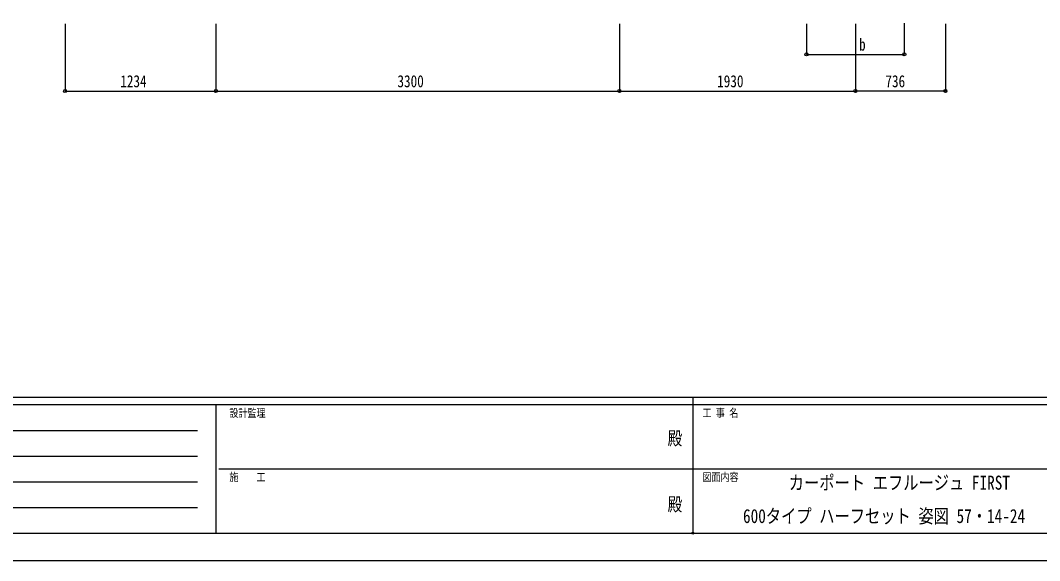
# Model space of a CAD drawing. Units: millimetres, scale not verified. Extents: x -12615 to 12615, y -8910 to 8910.
# Drawn here: x -5515 to 2822, y -8910 to -4491 of the extents above; entities that cross this region are included whole.
import ezdxf
from ezdxf.enums import TextEntityAlignment as Align

# ---------------------------------------------------------------- set-up
doc = ezdxf.new("R2010")
doc.units = ezdxf.units.MM
doc.header["$LTSCALE"] = 30
doc.header["$PDMODE"] = 32
doc.header["$PDSIZE"] = 15
for name, color, linetype in [('0-2_USER1', 3, 'Continuous'), ('0-6_YKK_D', 6, 'Continuous'), ('0-7_YKK_ZWAK', 7, 'Continuous')]:
    doc.layers.add(name, color=color, linetype=linetype)
doc.styles.add('ＭＳ ゴシック', font='')
doc.styles.get('ＭＳ ゴシック').set_extended_font_data('MS Gothic')

msp = doc.modelspace()

# ---------------------------------------------------------------- linework, layer by layer
at = {"layer": '0-6_YKK_D'}
for p, q in [((-5148.94, -4518.89), (-5148.94, -5069.89)), ((-3914.94, -4518.89), (-3914.94, -5069.89)), ((-3914.94, -4518.89), (-3914.94, -5069.89)), ((-614.94, -4518.89), (-614.94, -5069.89)), ((-614.94, -4518.89), (-614.94, -5069.89)), ((915.06, -4518.91), (915.06, -4769.89)), ((1315.06, -4518.89), (1315.06, -5069.89)), ((1315.06, -4518.89), (1315.06, -5069.89)), ((1715.06, -4513.35), (1715.06, -4769.89)), ((2051.06, -4518.89), (2051.06, -5069.89)), ((915.06, -4768.89), (1715.06, -4768.89)), ((-5148.94, -5068.89), (-3914.94, -5068.89)), ((-3914.94, -5068.89), (-614.94, -5068.89)), ((-614.94, -5068.89), (1315.06, -5068.89)), ((2051.06, -5068.89), (1315.06, -5068.89))]:
    msp.add_line(p, q, dxfattribs=at)
for centre in [(915.06, -4768.89), (1715.06, -4768.89), (-5148.94, -5068.89), (-3914.94, -5068.89), (-3914.94, -5068.89), (-614.94, -5068.89), (-614.94, -5068.89), (1315.06, -5068.89), (1315.06, -5068.89), (2051.06, -5068.89)]:
    msp.add_circle(centre, 12.75, dxfattribs=at)
at = {"layer": '0-7_YKK_ZWAK'}
for p, q in [((11685.06, -7575), (-11714.94, -7575)), ((-14.94, -7575), (-14.94, -8685)), ((-3914.94, -7635), (-11714.94, -7635)), ((-3914.94, -7635), (-3914.94, -8685)), ((-14.94, -7635), (-3914.94, -7635)), ((3885.06, -7635), (-14.94, -7635)), ((-11587.44, -7845), (-4064.94, -7845)), ((-11587.44, -8055), (-4064.94, -8055)), ((-3892.44, -8160), (-14.94, -8160)), ((-14.94, -8160), (3885.06, -8160)), ((-11587.44, -8265), (-4064.94, -8265)), ((-11587.44, -8475), (-4064.94, -8475)), ((-11714.94, -8685), (-3914.94, -8685)), ((-3914.94, -8685), (-14.94, -8685)), ((-14.94, -8685), (3885.06, -8685))]:
    msp.add_line(p, q, dxfattribs=at)
msp.add_lwpolyline([(-12615, -8910), (12615, -8910), (12615, 8910), (-12615, 8910)], close=True, dxfattribs=at)
msp.add_point((-14.94, -8685), dxfattribs=at)

# ---------------------------------------------------------------- texts
at = {"layer": '0-2_USER1', "style": 'ＭＳ ゴシック', "width": 0.8}
for s, p in [('カーポート エフルージュ FIRST', (770.26, -8364)), ('600タイプ ハーフセット 姿図 57・14-24', (395.86, -8637))]:
    msp.add_text(s, height=114.4, dxfattribs=at).set_placement(p, align=Align.BOTTOM_LEFT)
at = {"layer": '0-6_YKK_D', "style": 'ＭＳ ゴシック', "width": 0.8}
for s, p in [('b', (1345.31, -4767.89)), ('1234', (-4697.54, -5067.89)), ('3300', (-2430.54, -5067.89)), ('1930', (184.46, -5067.89)), ('736', (1560.66, -5067.89))]:
    msp.add_text(s, height=98.97, dxfattribs=at).set_placement(p, align=Align.BOTTOM_LEFT)
at = {"layer": '0-7_YKK_ZWAK', "style": 'ＭＳ ゴシック', "width": 0.8}
for s, height, p in [('設計監理', 65.98, (-3804.94, -7755)), ('工 事 名', 65.98, (63.81, -7755)), ('殿', 110, (-221, -7997.5)), ('施\u3000\u3000工', 65.98, (-3804.94, -8280)), ('図面内容', 65.98, (63.81, -8280)), ('殿', 110, (-221, -8537.5))]:
    msp.add_text(s, height=height, dxfattribs=at).set_placement(p, align=Align.BOTTOM_LEFT)

doc.saveas('drawing.dxf')
